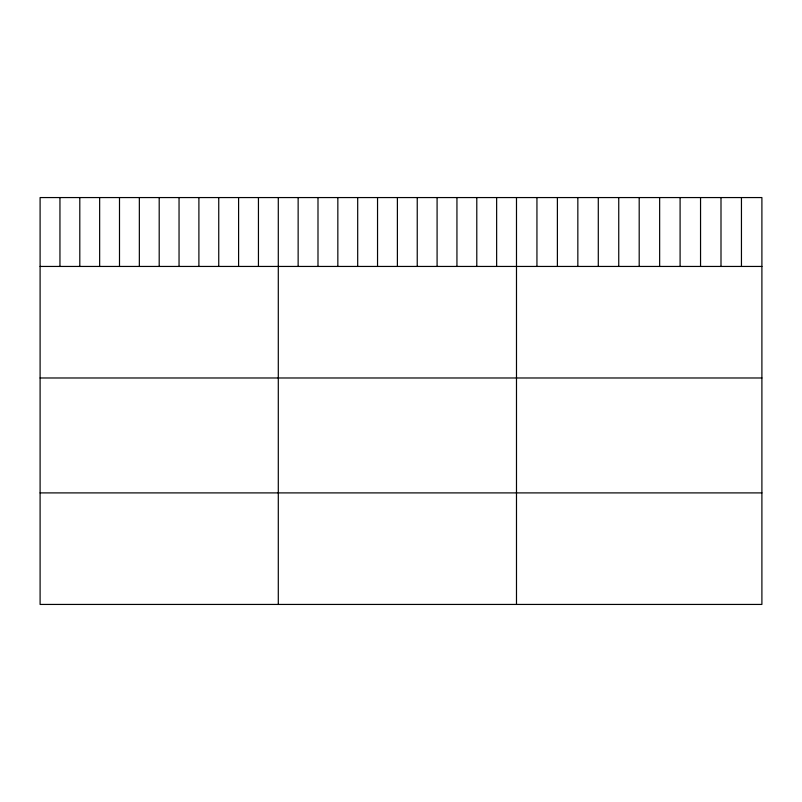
<?xml version="1.0" encoding="UTF-8"?>
<svg xmlns="http://www.w3.org/2000/svg" width="802" height="802" viewBox="0 0 802 802"><rect width="100%" height="100%" fill="white"/><g stroke="black" fill="none" stroke-linecap="round" stroke-linejoin="round"><path stroke-width="1.2" d="M761.9 266.444L761.9 604.437L40.1 604.437L40.1 197.563L761.9 197.563L761.9 266.444L40.1 266.444M40.1 377.983L761.9 377.983M40.1 492.899L761.9 492.899M741.449 197.563L741.449 266.444M720.998 197.563L720.998 266.444M700.547 197.563L700.547 266.444M680.096 197.563L680.096 266.444M659.645 197.563L659.645 266.444M639.194 197.563L639.194 266.444M618.743 197.563L618.743 266.444M598.292 197.563L598.292 266.444M577.841 197.563L577.841 266.444M557.39 197.563L557.39 266.444M536.939 197.563L536.939 266.444M516.488 197.563L516.488 604.437M496.638 197.563L496.638 266.444M476.789 197.563L476.789 266.444M456.94 197.563L456.94 266.444M437.09 197.563L437.09 266.444M417.24 197.563L417.24 266.444M397.391 197.563L397.391 266.444M377.541 197.563L377.541 266.444M357.692 197.563L357.692 266.444M337.842 197.563L337.842 266.444M317.993 197.563L317.993 266.444M298.143 197.563L298.143 266.444M278.294 197.563L278.294 604.437M258.445 197.563L258.445 266.444M238.595 197.563L238.595 266.444M218.745 197.563L218.745 266.444M198.896 197.563L198.896 266.444M179.046 197.563L179.046 266.444M159.197 197.563L159.197 266.444M139.347 197.563L139.347 266.444M119.498 197.563L119.498 266.444M99.648 197.563L99.648 266.444M79.799 197.563L79.799 266.444M59.949 197.563L59.949 266.444"/></g></svg>
